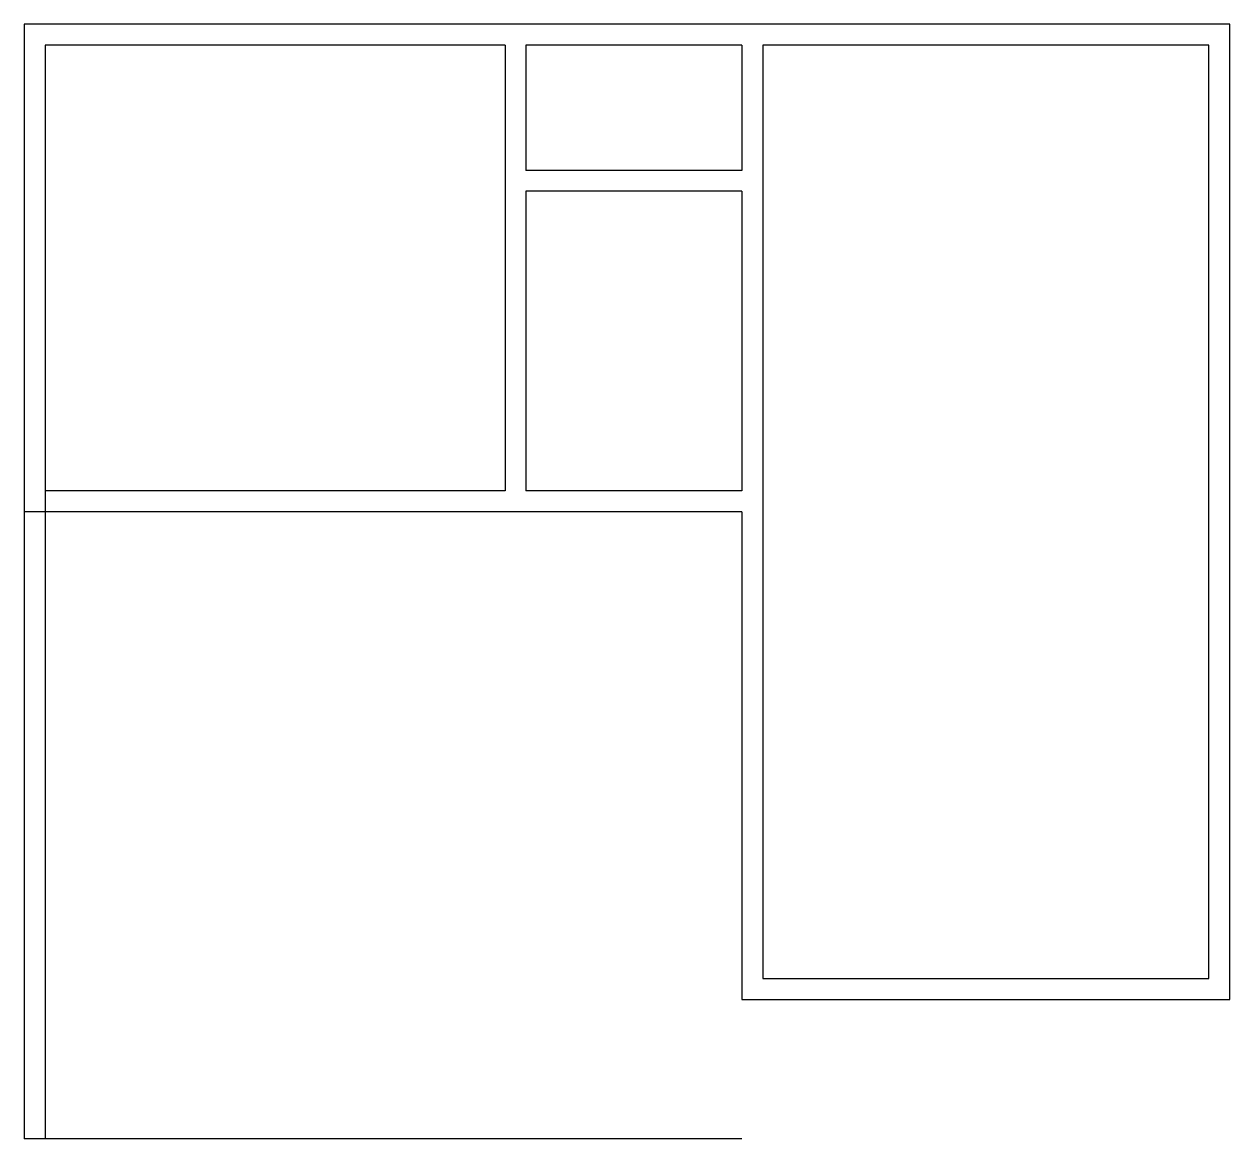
# Model space of a CAD drawing. Header units: metres. Extents: x 1583.02 to 1591.67, y 1478.7 to 1486.7.
import ezdxf

# ---------------------------------------------------------------- set-up
doc = ezdxf.new("R2010")
doc.units = ezdxf.units.M

msp = doc.modelspace()

# ---------------------------------------------------------------- linework, layer by layer
for p, q in [((1583.0235, 1486.7048), (1583.0235, 1478.7048)), ((1591.5235, 1486.7048), (1583.0235, 1486.7048)), ((1591.6735, 1486.7048), (1586.4735, 1486.7048)), ((1591.6735, 1479.7048), (1591.6735, 1486.7048)), ((1583.1735, 1486.5548), (1583.1735, 1478.7048)), ((1586.4735, 1486.5548), (1583.1735, 1486.5548)), ((1586.4735, 1486.5548), (1586.4735, 1483.3548)), ((1586.6235, 1486.5548), (1586.6235, 1485.6548)), ((1588.1735, 1486.5548), (1586.6235, 1486.5548)), ((1588.1735, 1486.5548), (1588.1735, 1485.6548)), ((1591.5235, 1486.5548), (1588.3235, 1486.5548)), ((1588.3235, 1486.5548), (1588.3235, 1479.8548)), ((1591.5235, 1479.8548), (1591.5235, 1486.5548)), ((1588.1735, 1485.6548), (1586.6235, 1485.6548)), ((1588.1735, 1485.6548), (1586.6235, 1485.6548)), ((1588.1735, 1485.5048), (1586.6235, 1485.5048)), ((1586.6235, 1485.5048), (1586.6235, 1483.3548)), ((1588.1735, 1485.5048), (1588.1735, 1483.3548)), ((1586.4735, 1483.3548), (1583.1735, 1483.3548)), ((1588.1735, 1483.3548), (1586.6235, 1483.3548)), ((1588.1735, 1483.2048), (1583.0235, 1483.2048)), ((1588.1735, 1483.2048), (1588.1735, 1479.7048)), ((1588.3235, 1479.8548), (1591.5235, 1479.8548)), ((1588.1735, 1479.7048), (1591.6735, 1479.7048)), ((1588.1735, 1478.7048), (1583.0235, 1478.7048))]:
    msp.add_line(p, q)

doc.saveas('drawing.dxf')
